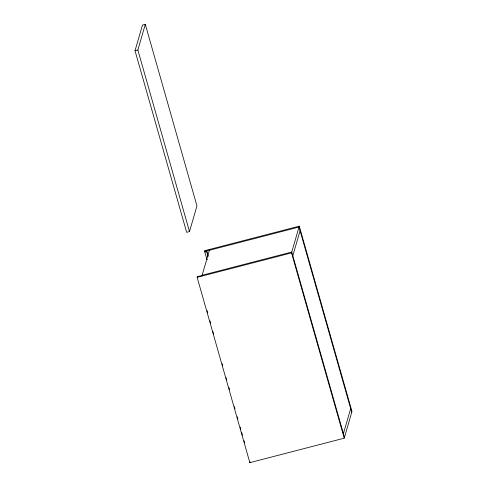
<?xml version="1.0" encoding="UTF-8"?>
<svg xmlns="http://www.w3.org/2000/svg" width="487" height="487" viewBox="0 0 487 487"><rect width="100%" height="100%" fill="white"/><g stroke="black" fill="none" stroke-linecap="round" stroke-linejoin="round"><path stroke-width="0.73" d="M135.027 50.727L142.472 25.087L145.303 24.35L196.949 205.94L189.504 231.587L186.667 232.317L135.027 50.727L137.858 49.991L145.303 24.35M207.121 259.51L207.03 259.833L204.656 251.493L204.905 250.641L299.274 226.175L351.973 411.478L344.218 438.184L249.843 462.65L197.144 277.353L197.393 276.494L202.02 275.593L209.465 249.953L206.543 251.006L208.126 256.564M344.218 438.184L291.518 252.887L299.274 226.175M241.662 432.146L242.356 435.25M292.821 255.742L300.083 230.741M249.843 462.65L250.093 461.798M343.408 433.625L350.67 408.623M204.656 251.493L206.543 251.006M209.373 250.269L299.03 227.033L351.73 412.331M202.111 275.271L291.762 252.035L344.461 437.332M197.144 277.353L291.518 252.887M206.634 250.683L208.022 255.547M204.905 250.641L205.319 252.102M137.858 49.991L189.504 231.587M207.115 310.682L207.736 312.873M210.025 320.921L210.652 323.112M222.194 363.698L222.809 365.871M228.981 387.573L229.602 389.764M234.387 406.572L235.008 408.763M237.297 416.799L237.918 418.997M240.207 427.032L240.828 429.224M244.097 440.717L244.711 442.89M212.843 331.483L213.635 334.259M226.023 377.802L226.613 379.89"/></g></svg>
